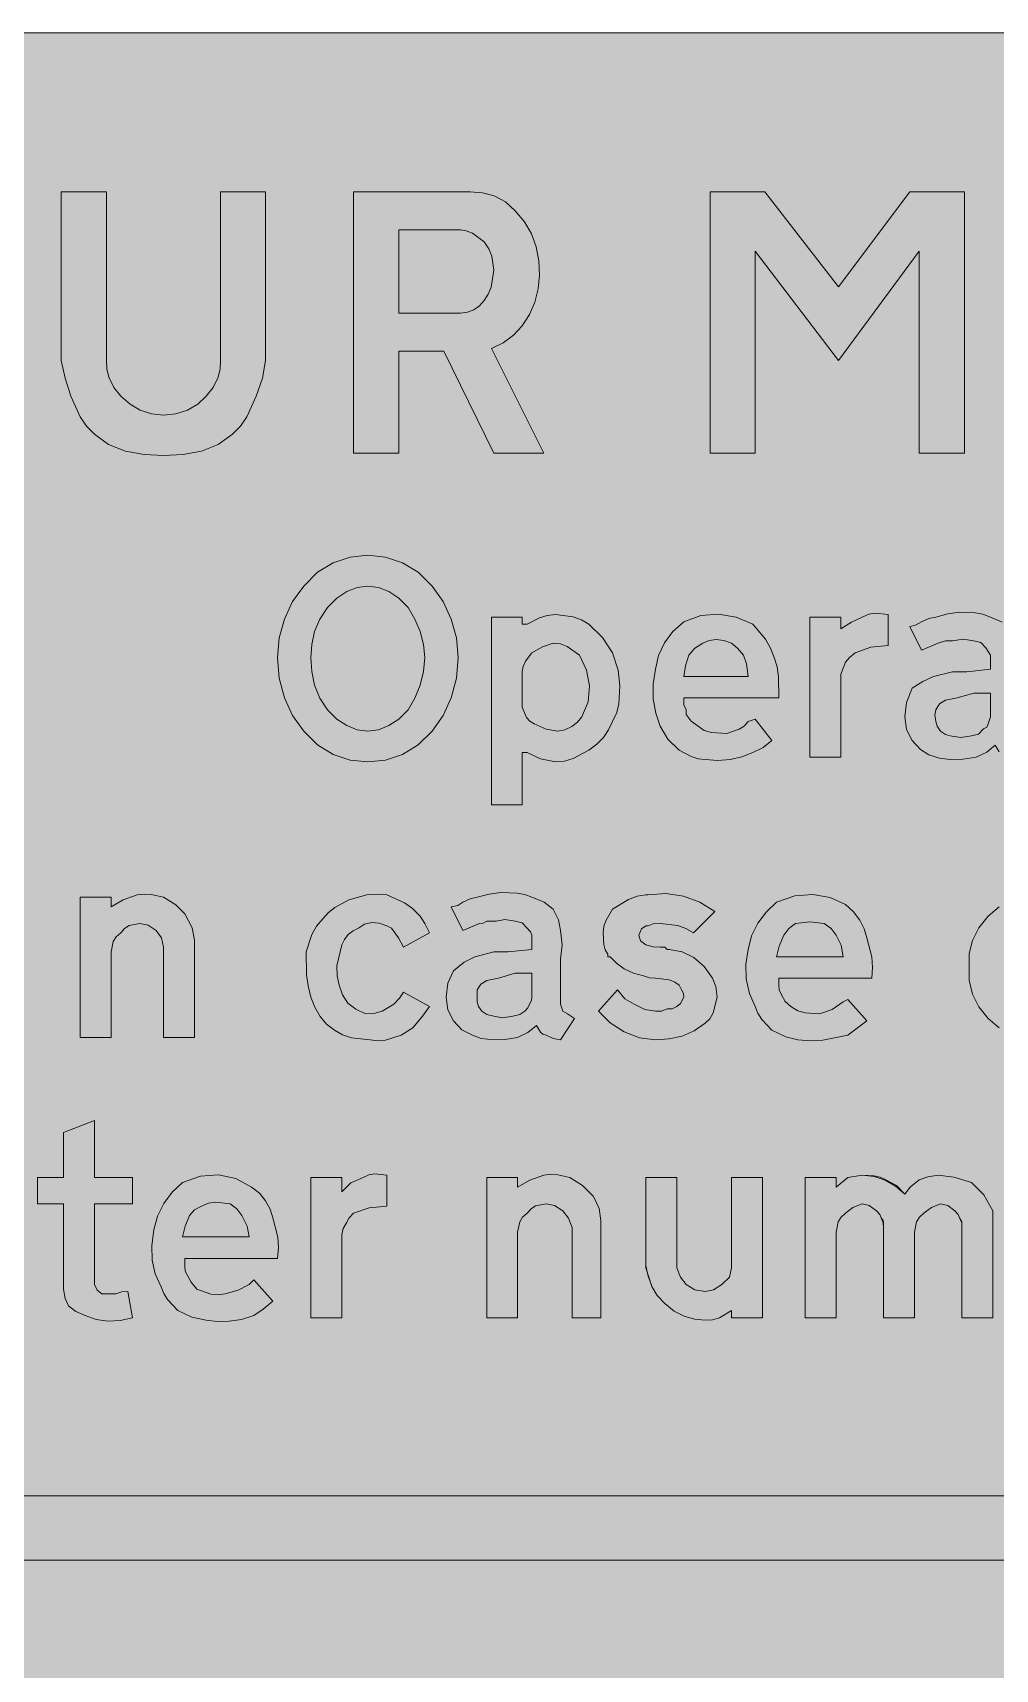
# Model space of a CAD drawing. Header units: metres. Extents: x 10 to 559, y 12 to 260.
# Drawn here: x 97 to 169.9, y 136.1 to 260.1 of the extents above; entities that cross this region are included whole.
import ezdxf

# ---------------------------------------------------------------- set-up
doc = ezdxf.new("R2010")
doc.units = ezdxf.units.M
for name, color, linetype, true_color in [('FILL_BLUE_0000FF', 7, 'Continuous', 0x0000ff), ('FILL_WHITE_FFFFFF', 7, 'Continuous', 0xffffff), ('STROKE_WHITE_FFFFFF', 7, 'Continuous', 0xffffff)]:
    doc.layers.add(name, color=color, linetype=linetype, true_color=true_color)

msp = doc.modelspace()

# ---------------------------------------------------------------- hatches: boundary and pattern name
at = {"layer": 'FILL_BLUE_0000FF', "true_color": 0x0000ff}
h = msp.add_hatch(color=7, dxfattribs=at)
h.dxf.hatch_style = 1
h.paths.add_polyline_path([(553.76, 259.97), (555.08, 259.58), (556.32, 258.96), (557.46, 258.12), (558.3, 256.98), (558.92, 255.74), (559.31, 254.42), (559.44, 253.08), (559.44, 19.26), (559.31, 17.91), (558.9, 16.56), (558.25, 15.32), (557.46, 14.22), (556.29, 13.28), (555.01, 12.6), (553.69, 12.2), (552.42, 12.06), (17.28, 12.06), (16.04, 12.2), (14.78, 12.6), (13.56, 13.28), (12.42, 14.22), (11.48, 15.36), (10.8, 16.61), (10.4, 17.92), (10.26, 19.26), (10.26, 253.08), (10.4, 254.41), (10.8, 255.6), (11.48, 256.93), (12.42, 258.12), (13.52, 259.07), (14.76, 259.74), (16.09, 259.99), (17.28, 260.1), (552.42, 260.1), (553.76, 259.97)])
at = {"layer": 'FILL_WHITE_FFFFFF', "true_color": 0xffffff}
h = msp.add_hatch(color=7, dxfattribs=at)
h.dxf.hatch_style = 1
h.paths.add_polyline_path([(102.6, 235.26), (102.62, 234.63), (102.78, 234), (103.16, 233.21), (103.68, 232.56), (104.39, 231.96), (105.16, 231.5), (106.01, 231.22), (106.92, 231.12), (107.86, 231.22), (108.74, 231.5), (109.53, 231.96), (110.16, 232.56), (110.68, 233.21), (111.06, 234), (111.22, 234.63), (111.24, 235.26), (111.24, 248.04), (114.66, 248.04), (114.66, 235.26), (114.43, 233.91), (113.94, 232.56), (113.24, 230.98), (112.75, 230.28), (112.14, 229.68), (111.07, 228.9), (109.8, 228.4), (108.39, 228.14), (106.92, 228.06), (105.45, 228.14), (104.04, 228.4), (102.77, 228.9), (101.7, 229.68), (101.09, 230.28), (100.6, 230.98), (99.9, 232.56), (99.47, 233.91), (99.18, 235.26), (99.18, 248.04), (102.6, 248.04), (102.6, 235.26)])
h = msp.add_hatch(color=7, dxfattribs=at)
h.dxf.hatch_style = 1
h.paths.add_polyline_path([(130.14, 248.04), (131.08, 247.97), (131.98, 247.73), (132.82, 247.28), (133.56, 246.6), (134.27, 245.76), (134.8, 244.85), (135.15, 243.87), (135.36, 242.82), (135.41, 241.74), (135.3, 240.69), (135.04, 239.68), (134.64, 238.75), (134.1, 237.9), (133.44, 237.18), (132.65, 236.59), (131.76, 236.16), (135.72, 228.24), (131.94, 228.24), (128.16, 235.98), (124.74, 235.98), (124.74, 228.24), (121.32, 228.24), (121.32, 248.04), (130.14, 248.04)])
h.paths.add_polyline_path([(129.94, 238.93), (130.42, 239.11), (130.85, 239.41), (131.22, 239.81), (131.52, 240.28), (131.75, 240.83), (131.94, 242.1), (131.78, 243.18), (131.56, 243.72), (131.22, 244.26), (130.32, 244.91), (129.85, 245.1), (129.42, 245.16), (124.74, 245.16), (124.74, 238.86), (129.42, 238.86), (129.94, 238.93)], flags=16)
h = msp.add_hatch(color=7, dxfattribs=at)
h.dxf.hatch_style = 1
h.paths.add_polyline_path([(148.32, 248.04), (152.46, 248.04), (158.04, 240.84), (163.44, 248.04), (167.58, 248.04), (167.58, 228.24), (164.16, 228.24), (164.16, 243.54), (158.04, 235.26), (151.74, 243.54), (151.74, 228.24), (148.32, 228.24), (148.32, 248.04)])
h = msp.add_hatch(color=7, dxfattribs=at)
h.dxf.hatch_style = 1
h.paths.add_polyline_path([(125.03, 219.94), (126.22, 219.21), (127.26, 218.16), (128.1, 216.99), (128.72, 215.66), (129.11, 214.24), (129.24, 212.76), (129.11, 211.18), (128.72, 209.7), (128.1, 208.36), (127.26, 207.18), (126.22, 206.13), (125.03, 205.4), (123.74, 204.98), (122.4, 204.84), (121.06, 204.98), (119.77, 205.4), (118.58, 206.13), (117.54, 207.18), (116.7, 208.36), (116.08, 209.7), (115.69, 211.18), (115.56, 212.76), (115.69, 214.24), (116.08, 215.66), (116.7, 216.99), (117.54, 218.16), (118.58, 219.21), (119.77, 219.94), (121.06, 220.36), (122.4, 220.5), (123.74, 220.36), (125.03, 219.94)])
h.paths.add_polyline_path([(120.8, 217.76), (120.05, 217.25), (119.34, 216.54), (118.76, 215.67), (118.37, 214.72), (118.15, 213.73), (118.08, 212.76), (118.15, 211.69), (118.37, 210.65), (118.76, 209.67), (119.34, 208.8), (120.05, 208.09), (120.8, 207.59), (121.59, 207.28), (122.4, 207.18), (123.21, 207.28), (124, 207.59), (124.75, 208.09), (125.46, 208.8), (125.96, 209.67), (126.36, 210.65), (126.62, 211.69), (126.72, 212.76), (126.62, 213.73), (126.36, 214.72), (125.96, 215.67), (125.46, 216.54), (124.75, 217.25), (124, 217.76), (123.21, 218.06), (122.4, 218.16), (121.59, 218.06), (120.8, 217.76)], flags=16)
h = msp.add_hatch(color=7, dxfattribs=at)
h.dxf.hatch_style = 1
h.paths.add_polyline_path([(135.98, 215.94), (136.62, 216), (137.95, 215.84), (138.57, 215.62), (139.14, 215.28), (140.18, 214.27), (140.94, 213.12), (141.35, 211.79), (141.48, 210.6), (141.41, 209.25), (141.25, 208.58), (140.94, 207.9), (140.63, 207.26), (140.24, 206.68), (139.75, 206.18), (139.14, 205.74), (137.95, 205.09), (137.29, 204.9), (136.62, 204.84), (135.47, 205.07), (134.46, 205.56), (134.1, 205.56), (134.1, 205.38), (134.1, 201.6), (131.76, 201.6), (131.76, 215.82), (134.1, 215.82), (134.1, 215.28), (134.46, 215.28), (135.41, 215.77), (135.98, 215.94)])
h.paths.add_polyline_path([(134.16, 212.08), (134.1, 211.68), (134.1, 208.98), (134.42, 208.21), (134.66, 207.92), (135, 207.72), (135.9, 207.32), (136.8, 207.18), (137.33, 207.27), (137.84, 207.52), (138.27, 207.86), (138.6, 208.26), (139.08, 209.4), (139.19, 210.6), (138.95, 211.8), (138.42, 212.94), (137.5, 213.59), (136.98, 213.78), (136.44, 213.84), (135.63, 213.55), (134.82, 213.12), (134.33, 212.47), (134.16, 212.08)], flags=16)
h = msp.add_hatch(color=7, dxfattribs=at)
h.dxf.hatch_style = 1
h.paths.add_polyline_path([(146.5, 208.8), (146.52, 208.44), (146.9, 207.92), (147.42, 207.54), (147.88, 207.23), (148.43, 207.07), (149.58, 207), (150.53, 207.32), (150.9, 207.56), (151.2, 207.9), (151.74, 208.08), (153, 206.46), (152.35, 205.94), (151.56, 205.56), (150.72, 205.22), (149.83, 205.02), (148.9, 204.95), (147.96, 205.02), (147.42, 205.08), (146.9, 205.25), (145.98, 205.74), (145.13, 206.57), (144.54, 207.54), (144.21, 208.54), (144.02, 209.63), (144.01, 210.75), (144.18, 211.86), (144.42, 212.9), (144.86, 213.86), (145.5, 214.72), (146.34, 215.46), (147.61, 215.94), (148.95, 216.05), (150.29, 215.81), (151.56, 215.28), (152.51, 214.15), (152.88, 213.51), (153.18, 212.76), (153.39, 212.05), (153.5, 211.3), (153.54, 209.7), (146.34, 209.7), (146.34, 209.63), (146.34, 209.52), (146.34, 209.16), (146.5, 208.8)])
h.paths.add_polyline_path([(151.09, 212.27), (150.84, 212.94), (150.39, 213.46), (149.94, 213.84), (149.37, 214.04), (148.79, 214.11), (148.24, 214.04), (147.78, 213.84), (147.17, 213.46), (146.7, 212.94), (146.45, 212.13), (146.34, 211.32), (151.2, 211.32), (151.09, 212.27)], flags=16)
h = msp.add_hatch(color=7, dxfattribs=at)
h.dxf.hatch_style = 1
h.paths.add_polyline_path([(159.03, 215.44), (159.84, 215.82), (160.35, 216.03), (160.83, 216.11), (161.82, 216), (161.82, 213.66), (160.49, 213.53), (159.3, 213.12), (158.87, 212.76), (158.58, 212.4), (158.22, 211.5), (158.22, 205.2), (155.88, 205.2), (155.88, 215.82), (158.22, 215.82), (158.22, 214.92), (159.03, 215.44)])
h = msp.add_hatch(color=7, dxfattribs=at)
h.dxf.hatch_style = 1
h.paths.add_polyline_path([(163.89, 215.21), (164.34, 215.46), (164.88, 215.71), (165.42, 215.82), (166.32, 216.07), (167.22, 216.18), (168.39, 216.13), (168.99, 216.03), (169.56, 215.82), (170.44, 215.44), (171.18, 214.92), (171.58, 214.11), (171.72, 213.3), (171.79, 212.22), (171.72, 211.14), (171.72, 207.72), (171.9, 207.18), (172.26, 207), (172.8, 206.64), (171.72, 205.02), (171.18, 205.13), (170.64, 205.38), (170.4, 205.44), (170.21, 205.6), (169.92, 206.1), (169.27, 205.58), (168.48, 205.2), (167.49, 205.04), (166.5, 205.02), (165.69, 205.13), (164.88, 205.38), (164.25, 205.78), (163.62, 206.46), (163.21, 207.29), (163.08, 208.26), (163.21, 209.34), (163.62, 210.42), (164.43, 210.94), (165.24, 211.32), (166.68, 211.68), (167.76, 211.68), (169.56, 211.86), (169.56, 212.4), (169.56, 212.94), (169.2, 213.48), (168.82, 213.88), (168.3, 214.02), (167.49, 214.15), (166.68, 214.02), (166.14, 214.02), (165.6, 213.84), (164.34, 213.3), (163.44, 215.1), (163.89, 215.21)])
h.paths.add_polyline_path([(168.12, 206.82), (168.64, 206.95), (169.02, 207.36), (169.27, 207.47), (169.38, 207.72), (169.56, 208.26), (169.56, 210.06), (168.3, 210.06), (167.04, 209.7), (166.14, 209.52), (165.71, 209.23), (165.42, 208.8), (165.35, 208.42), (165.42, 207.9), (165.53, 207.54), (165.78, 207.18), (166.14, 206.93), (166.5, 206.82), (167.31, 206.68), (168.12, 206.82)], flags=16)
h = msp.add_hatch(color=7, dxfattribs=at)
h.dxf.hatch_style = 1
h.paths.add_polyline_path([(104.33, 192.44), (103.98, 192.22), (103.68, 191.88), (103.34, 191.58), (103.12, 191.23), (102.96, 190.44), (102.96, 183.96), (100.62, 183.96), (100.62, 194.58), (102.96, 194.58), (102.96, 193.86), (103.88, 194.38), (104.94, 194.76), (105.48, 194.83), (106, 194.8), (106.92, 194.58), (107.86, 194.02), (108.54, 193.32), (109.1, 192.26), (109.26, 191.34), (109.26, 183.96), (106.92, 183.96), (106.92, 190.8), (106.78, 191.5), (106.38, 192.06), (105.75, 192.46), (105.12, 192.6), (104.33, 192.44)])
h = msp.add_hatch(color=7, dxfattribs=at)
h.dxf.hatch_style = 1
h.paths.add_polyline_path([(122.85, 185.78), (123.48, 185.94), (124.38, 186.48), (124.81, 186.93), (125.1, 187.38), (127.08, 186.3), (126.54, 185.58), (125.82, 184.68), (124.92, 184.14), (123.75, 183.76), (123.15, 183.71), (122.58, 183.78), (121.16, 183.94), (120.48, 184.16), (119.88, 184.5), (119.27, 184.97), (118.78, 185.56), (118.39, 186.25), (118.08, 187.02), (117.87, 187.86), (117.76, 188.73), (117.72, 190.44), (118.15, 191.77), (118.5, 192.39), (118.98, 192.96), (119.42, 193.44), (119.9, 193.82), (120.96, 194.4), (122.33, 194.78), (123.06, 194.83), (123.84, 194.76), (125.17, 194.15), (125.79, 193.72), (126.36, 193.14), (126.72, 192.6), (127.08, 191.88), (125.1, 190.8), (124.72, 191.52), (124.2, 192.24), (123.84, 192.42), (123.27, 192.62), (122.69, 192.67), (122.14, 192.55), (121.68, 192.24), (121.28, 192.04), (120.91, 191.75), (120.62, 191.38), (120.42, 190.98), (120.06, 189.38), (120.07, 188.63), (120.24, 187.92), (120.47, 187.18), (120.89, 186.57), (121.48, 186.1), (122.22, 185.76), (122.85, 185.78)])
h = msp.add_hatch(color=7, dxfattribs=at)
h.dxf.hatch_style = 1
h.paths.add_polyline_path([(129.22, 193.97), (129.6, 194.22), (130.14, 194.47), (130.68, 194.58), (131.58, 194.83), (132.48, 194.94), (133.72, 194.89), (134.28, 194.79), (134.82, 194.58), (135.76, 194.2), (136.44, 193.68), (136.84, 192.87), (136.98, 192.06), (137.11, 190.98), (136.98, 189.9), (136.98, 186.48), (137.16, 185.94), (137.52, 185.76), (138.06, 185.4), (136.98, 183.78), (136.44, 183.89), (135.9, 184.14), (135.66, 184.2), (135.47, 184.36), (135.18, 184.86), (134.53, 184.34), (133.74, 183.96), (132.77, 183.8), (131.94, 183.78), (130.99, 183.89), (130.32, 184.14), (129.53, 184.54), (128.88, 185.22), (128.47, 186.05), (128.34, 187.02), (128.47, 188.08), (128.88, 189), (129.69, 189.67), (130.5, 190.08), (131.94, 190.44), (133.02, 190.44), (134.82, 190.62), (134.82, 191.16), (134.82, 191.7), (134.71, 191.97), (134.46, 192.24), (134.08, 192.64), (133.56, 192.78), (132.77, 192.91), (132.12, 192.78), (131.4, 192.78), (131.13, 192.62), (130.86, 192.6), (129.6, 192.06), (128.7, 193.86), (129.22, 193.97)])
h.paths.add_polyline_path([(133.38, 185.58), (133.9, 185.69), (134.28, 185.94), (134.53, 186.21), (134.64, 186.48), (134.8, 186.75), (134.82, 187.02), (134.82, 188.82), (133.56, 188.82), (132.3, 188.46), (131.4, 188.28), (130.97, 187.99), (130.68, 187.56), (130.68, 186.66), (130.79, 186.3), (131.04, 185.94), (131.42, 185.69), (131.94, 185.58), (132.59, 185.44), (133.38, 185.58)], flags=16)
h = msp.add_hatch(color=7, dxfattribs=at)
h.dxf.hatch_style = 1
h.paths.add_polyline_path([(144, 190.82), (144.54, 190.8), (144.9, 190.8), (145.08, 190.62), (145.26, 190.62), (146.2, 190.46), (147.08, 190.01), (147.87, 189.33), (148.5, 188.46), (148.75, 187.81), (148.86, 187.02), (148.55, 185.83), (148.3, 185.37), (147.96, 185.04), (147.12, 184.46), (146.21, 184.07), (145.23, 183.85), (144.18, 183.78), (142.97, 183.94), (141.82, 184.39), (140.76, 185.07), (139.86, 185.94), (141.3, 187.56), (141.86, 186.89), (142.56, 186.48), (143.37, 186.08), (144.18, 185.94), (144.63, 185.96), (145.08, 186.12), (145.44, 186.14), (145.8, 186.3), (146.07, 186.53), (146.34, 187.02), (146.32, 187.29), (146.16, 187.56), (145.98, 187.92), (145.65, 188.16), (145.22, 188.33), (144.18, 188.46), (143.73, 188.48), (143.28, 188.64), (142.51, 188.84), (141.82, 189.16), (141.23, 189.58), (140.76, 190.08), (140.58, 190.08), (140.58, 190.26), (140.37, 190.59), (140.27, 191), (140.22, 191.88), (140.28, 192.39), (140.45, 192.85), (140.94, 193.68), (142.13, 194.42), (142.79, 194.67), (143.46, 194.76), (143.64, 194.76), (144.98, 194.87), (146.3, 194.67), (147.54, 194.2), (148.68, 193.5), (147.06, 191.88), (146.49, 192.22), (145.87, 192.44), (144.54, 192.6), (144.02, 192.58), (143.64, 192.42), (143.46, 192.42), (143.12, 192.2), (142.92, 191.7), (143.06, 191.27), (143.46, 190.98), (144, 190.82)])
h = msp.add_hatch(color=7, dxfattribs=at)
h.dxf.hatch_style = 1
h.paths.add_polyline_path([(153, 184.5), (152.23, 185.33), (151.94, 185.79), (151.74, 186.3), (151.3, 187.3), (151.06, 188.39), (151.03, 189.51), (151.2, 190.62), (151.46, 191.66), (151.94, 192.62), (152.59, 193.48), (153.36, 194.22), (154.73, 194.7), (156.1, 194.8), (157.41, 194.57), (158.58, 194.04), (159.19, 193.47), (159.66, 192.85), (160, 192.19), (160.2, 191.52), (160.58, 190.06), (160.63, 189.27), (160.56, 188.46), (153.54, 188.46), (153.54, 188.28), (153.54, 187.92), (153.56, 187.56), (153.72, 187.2), (154.01, 186.68), (154.44, 186.3), (154.98, 185.99), (155.52, 185.83), (156.6, 185.76), (157.57, 186.08), (158.4, 186.66), (158.76, 186.84), (160.2, 185.22), (158.76, 184.14), (156.87, 183.76), (155.92, 183.71), (154.98, 183.78), (154.06, 184.01), (153, 184.5)])
h.paths.add_polyline_path([(158.26, 190.96), (157.86, 191.7), (157.48, 192.22), (156.96, 192.6), (155.88, 192.73), (154.8, 192.6), (154.28, 192.22), (153.9, 191.7), (153.56, 190.89), (153.36, 190.08), (158.4, 190.08), (158.26, 190.96)], flags=16)
h = msp.add_hatch(color=7, dxfattribs=at)
h.dxf.hatch_style = 1
h.paths.add_polyline_path([(168.19, 191.32), (168.67, 192.27), (169.38, 193.14), (170.22, 193.85), (171.13, 194.36), (172.11, 194.66), (173.16, 194.76), (174.13, 194.66), (175.12, 194.36), (176.07, 193.85), (176.94, 193.14), (177.62, 192.27), (178.06, 191.32), (178.31, 190.33), (178.38, 189.36), (178.31, 188.29), (178.06, 187.25), (177.62, 186.27), (176.94, 185.4), (176.07, 184.69), (175.12, 184.19), (174.13, 183.88), (173.16, 183.78), (172.11, 183.88), (171.13, 184.19), (170.22, 184.69), (169.38, 185.4), (168.67, 186.27), (168.19, 187.25), (167.94, 188.29), (167.94, 189.36), (167.94, 190.33), (168.19, 191.32)])
h.paths.add_polyline_path([(172.1, 192.33), (171.62, 191.99), (171.18, 191.52), (170.74, 191.06), (170.46, 190.51), (170.28, 189.36), (170.32, 188.72), (170.46, 188.12), (170.74, 187.56), (171.18, 187.02), (171.62, 186.57), (172.1, 186.28), (173.16, 185.94), (174.15, 186.28), (174.68, 186.57), (175.14, 187.02), (175.48, 187.56), (175.7, 188.12), (175.86, 189.36), (175.7, 190.51), (175.48, 191.06), (175.14, 191.52), (174.68, 191.99), (174.15, 192.33), (173.62, 192.53), (173.16, 192.6), (172.62, 192.53), (172.1, 192.33)], flags=16)
h = msp.add_hatch(color=7, dxfattribs=at)
h.dxf.hatch_style = 1
h.paths.add_polyline_path([(101.9, 164.81), (102.24, 164.52), (103.32, 164.52), (103.77, 164.68), (104.22, 164.7), (104.58, 162.72), (103.64, 162.52), (102.71, 162.47), (101.82, 162.59), (100.98, 162.9), (100.28, 163.19), (99.72, 163.62), (99.47, 164.18), (99.36, 164.88), (99.36, 171.36), (97.38, 171.36), (97.38, 173.34), (99.36, 173.34), (99.36, 176.76), (101.7, 177.66), (101.7, 173.34), (104.58, 173.34), (104.58, 171.36), (101.7, 171.36), (101.7, 165.24), (101.9, 164.81)])
h = msp.add_hatch(color=7, dxfattribs=at)
h.dxf.hatch_style = 1
h.paths.add_polyline_path([(121.1, 172.94), (122.04, 173.34), (122.47, 173.55), (122.94, 173.63), (123.84, 173.52), (123.84, 171.18), (122.51, 171.05), (121.32, 170.64), (120.98, 170.28), (120.78, 169.92), (120.53, 169.47), (120.42, 169.02), (120.42, 162.72), (118.08, 162.72), (118.08, 173.34), (120.42, 173.34), (120.42, 172.26), (121.1, 172.94)])
h = msp.add_hatch(color=7, dxfattribs=at)
h.dxf.hatch_style = 1
h.paths.add_polyline_path([(108, 163.26), (107.23, 164.09), (106.94, 164.55), (106.74, 165.06), (106.3, 166.04), (106.06, 167.08), (106.03, 168.2), (106.2, 169.38), (106.46, 170.42), (106.94, 171.38), (107.59, 172.24), (108.36, 172.98), (109.73, 173.46), (111.1, 173.54), (112.41, 173.26), (113.58, 172.62), (114.19, 172.15), (114.66, 171.58), (115, 170.95), (115.2, 170.28), (115.58, 168.82), (115.63, 168.03), (115.56, 167.22), (108.54, 167.22), (108.54, 167.04), (108.54, 166.86), (108.54, 166.68), (108.56, 166.25), (108.72, 165.96), (109.01, 165.42), (109.44, 164.88), (110.52, 164.5), (111.06, 164.45), (111.6, 164.52), (112.57, 164.81), (113.4, 165.24), (113.76, 165.6), (115.2, 163.98), (114.48, 163.37), (113.76, 162.9), (112.82, 162.59), (111.89, 162.45), (111, 162.44), (110.16, 162.54), (109.08, 162.76), (108, 163.26)])
h.paths.add_polyline_path([(113.26, 169.65), (112.86, 170.46), (112.48, 170.98), (111.96, 171.36), (110.88, 171.47), (110.34, 171.39), (109.8, 171.18), (109.28, 170.89), (108.9, 170.46), (108.56, 169.65), (108.36, 168.84), (113.4, 168.84), (113.26, 169.65)], flags=16)
h = msp.add_hatch(color=7, dxfattribs=at)
h.dxf.hatch_style = 1
h.paths.add_polyline_path([(135.11, 171.2), (134.76, 170.98), (134.46, 170.64), (134.12, 170.34), (133.9, 169.99), (133.74, 169.2), (133.74, 162.72), (131.4, 162.72), (131.4, 173.34), (133.74, 173.34), (133.74, 172.62), (134.66, 173.14), (135.72, 173.52), (136.26, 173.59), (136.78, 173.56), (137.7, 173.34), (138.67, 172.75), (139.5, 171.9), (139.91, 171), (140.04, 170.1), (140.04, 162.72), (137.88, 162.72), (137.88, 169.56), (137.59, 170.26), (137.16, 170.82), (136.53, 171.22), (135.9, 171.36), (135.11, 171.2)])
h = msp.add_hatch(color=7, dxfattribs=at)
h.dxf.hatch_style = 1
h.paths.add_polyline_path([(147.15, 162.61), (146.36, 162.83), (145.61, 163.22), (144.9, 163.8), (144.32, 164.4), (143.91, 165.08), (143.46, 166.5), (143.46, 173.34), (145.8, 173.34), (145.8, 166.5), (146.09, 165.8), (146.52, 165.24), (147.17, 164.83), (147.96, 164.7), (148.59, 164.83), (149.22, 165.24), (149.78, 165.8), (149.94, 166.5), (149.94, 173.34), (152.28, 173.34), (152.28, 162.72), (149.94, 162.72), (149.94, 163.26), (149.04, 162.72), (148.5, 162.56), (147.96, 162.54), (147.15, 162.61)])
h = msp.add_hatch(color=7, dxfattribs=at)
h.dxf.hatch_style = 1
h.paths.add_polyline_path([(147.15, 162.61), (146.36, 162.83), (145.61, 163.22), (144.9, 163.8), (144.32, 164.4), (143.91, 165.1), (143.63, 165.88), (143.46, 166.68), (143.46, 173.34), (145.8, 173.34), (145.8, 166.5), (146.09, 165.8), (146.52, 165.24), (147.17, 164.83), (147.96, 164.7), (148.59, 164.83), (149.22, 165.24), (149.78, 165.8), (149.94, 166.5), (149.94, 173.34), (152.28, 173.34), (152.28, 162.72), (149.94, 162.72), (149.94, 163.26), (149.04, 162.72), (148.5, 162.56), (147.96, 162.54), (147.15, 162.61)])
h = msp.add_hatch(color=7, dxfattribs=at)
h.dxf.hatch_style = 1
h.paths.add_polyline_path([(157.86, 172.62), (158.76, 173.34), (159.84, 173.52), (160.75, 173.42), (161.59, 173.14), (162.37, 172.68), (163.08, 172.08), (163.48, 172.62), (164.16, 173.16), (164.81, 173.41), (165.6, 173.52), (166.79, 173.38), (168.12, 172.98), (169.06, 172.03), (169.74, 170.82), (169.74, 170.64), (169.74, 170.28), (169.74, 162.72), (167.4, 162.72), (167.4, 169.56), (167.38, 169.92), (167.22, 170.28), (167.11, 170.55), (166.86, 170.82), (166.32, 171.22), (165.78, 171.36), (165.08, 171.07), (164.52, 170.64), (164.18, 170.34), (163.96, 169.99), (163.8, 169.2), (163.8, 162.72), (161.46, 162.72), (161.46, 169.56), (161.44, 169.92), (161.28, 170.28), (161.17, 170.55), (160.92, 170.82), (160.38, 171.22), (159.84, 171.36), (159.14, 171.07), (158.58, 170.64), (158.24, 170.34), (158.02, 169.99), (157.86, 169.2), (157.86, 162.72), (155.52, 162.72), (155.52, 173.34), (157.86, 173.34), (157.86, 172.62)])
h = msp.add_hatch(color=7, dxfattribs=at)
h.dxf.hatch_style = 1
h.paths.add_polyline_path([(161.44, 170.1), (161.28, 170.28), (161.17, 170.55), (160.92, 170.82), (160.38, 171.22), (159.84, 171.36), (159.14, 171.07), (158.58, 170.64), (158.24, 170.34), (158.02, 169.99), (157.86, 169.2), (157.86, 162.72), (155.52, 162.72), (155.52, 173.34), (157.86, 173.34), (157.86, 172.62), (158.76, 173.34), (159.84, 173.52), (160.74, 173.47), (161.21, 173.37), (161.64, 173.16), (162.43, 172.75), (163.08, 172.08), (163.48, 172.62), (164.16, 173.16), (164.81, 173.41), (165.6, 173.52), (166.79, 173.38), (168.12, 172.98), (169.06, 172.03), (169.74, 170.82), (169.74, 170.64), (169.74, 170.28), (169.74, 162.72), (167.4, 162.72), (167.4, 169.56), (167.38, 169.99), (167.22, 170.28), (167.11, 170.55), (166.86, 170.82), (166.32, 171.22), (165.78, 171.36), (165.08, 171.07), (164.52, 170.64), (164.18, 170.34), (163.96, 169.99), (163.8, 169.2), (163.8, 162.72), (161.46, 162.72), (161.46, 169.74), (161.46, 169.92), (161.44, 170.1)])
h = msp.add_hatch(color=7, dxfattribs=at)
h.dxf.hatch_style = 1
h.paths.add_polyline_path([(77.58, 139.68), (70.56, 139.68), (63.36, 146.7), (70.56, 153.9), (77.58, 153.9), (72.9, 149.22), (506.34, 149.22), (506.34, 144.36), (72.9, 144.36), (77.58, 139.68)])

# ---------------------------------------------------------------- linework, layer by layer
at = {"layer": 'FILL_BLUE_0000FF', "lineweight": 0, "true_color": 0x0000ff}
msp.add_lwpolyline([(552.42, 12.06), (17.28, 12.06), (16.04, 12.2), (14.78, 12.6), (13.56, 13.28), (12.42, 14.22), (11.48, 15.36), (10.8, 16.61), (10.4, 17.92), (10.26, 19.26), (10.26, 253.08), (10.4, 254.41), (10.8, 255.6), (11.48, 256.93), (12.42, 258.12), (13.52, 259.07), (14.76, 259.74), (16.09, 259.99), (17.28, 260.1), (552.42, 260.1)], dxfattribs=at)
at = {"layer": 'FILL_WHITE_FFFFFF', "lineweight": 0, "true_color": 0xffffff}
for points in [[(102.6, 235.26), (102.62, 234.63), (102.78, 234), (103.16, 233.21), (103.68, 232.56), (104.39, 231.96), (105.16, 231.5), (106.01, 231.22), (106.92, 231.12), (107.86, 231.22), (108.74, 231.5), (109.53, 231.96), (110.16, 232.56), (110.68, 233.21), (111.06, 234), (111.22, 234.63), (111.24, 235.26), (111.24, 248.04), (114.66, 248.04), (114.66, 235.26), (114.43, 233.91), (113.94, 232.56), (113.24, 230.98), (112.75, 230.28), (112.14, 229.68), (111.07, 228.9), (109.8, 228.4), (108.39, 228.14), (106.92, 228.06), (105.45, 228.14), (104.04, 228.4), (102.77, 228.9), (101.7, 229.68), (101.09, 230.28), (100.6, 230.98), (99.9, 232.56), (99.47, 233.91), (99.18, 235.26), (99.18, 248.04), (102.6, 248.04)], [(130.14, 248.04), (131.08, 247.97), (131.98, 247.73), (132.82, 247.28), (133.56, 246.6), (134.27, 245.76), (134.8, 244.85), (135.15, 243.87), (135.36, 242.82), (135.41, 241.74), (135.3, 240.69), (135.04, 239.68), (134.64, 238.75), (134.1, 237.9), (133.44, 237.18), (132.65, 236.59), (131.76, 236.16), (135.72, 228.24), (131.94, 228.24), (128.16, 235.98), (124.74, 235.98), (124.74, 228.24), (121.32, 228.24), (121.32, 248.04)], [(148.32, 248.04), (152.46, 248.04), (158.04, 240.84), (163.44, 248.04), (167.58, 248.04), (167.58, 228.24), (164.16, 228.24), (164.16, 243.54), (158.04, 235.26), (151.74, 243.54), (151.74, 228.24), (148.32, 228.24)], [(129.94, 238.93), (130.42, 239.11), (130.85, 239.41), (131.22, 239.81), (131.52, 240.28), (131.75, 240.83), (131.94, 242.1), (131.78, 243.18), (131.56, 243.72), (131.22, 244.26), (130.32, 244.91), (129.85, 245.1), (129.42, 245.16), (124.74, 245.16), (124.74, 238.86), (129.42, 238.86)], [(125.03, 219.94), (126.22, 219.21), (127.26, 218.16), (128.1, 216.99), (128.72, 215.66), (129.11, 214.24), (129.24, 212.76), (129.11, 211.18), (128.72, 209.7), (128.1, 208.36), (127.26, 207.18), (126.22, 206.13), (125.03, 205.4), (123.74, 204.98), (122.4, 204.84), (121.06, 204.98), (119.77, 205.4), (118.58, 206.13), (117.54, 207.18), (116.7, 208.36), (116.08, 209.7), (115.69, 211.18), (115.56, 212.76), (115.69, 214.24), (116.08, 215.66), (116.7, 216.99), (117.54, 218.16), (118.58, 219.21), (119.77, 219.94), (121.06, 220.36), (122.4, 220.5), (123.74, 220.36)], [(120.8, 217.76), (120.05, 217.25), (119.34, 216.54), (118.76, 215.67), (118.37, 214.72), (118.15, 213.73), (118.08, 212.76), (118.15, 211.69), (118.37, 210.65), (118.76, 209.67), (119.34, 208.8), (120.05, 208.09), (120.8, 207.59), (121.59, 207.28), (122.4, 207.18), (123.21, 207.28), (124, 207.59), (124.75, 208.09), (125.46, 208.8), (125.96, 209.67), (126.36, 210.65), (126.62, 211.69), (126.72, 212.76), (126.62, 213.73), (126.36, 214.72), (125.96, 215.67), (125.46, 216.54), (124.75, 217.25), (124, 217.76), (123.21, 218.06), (122.4, 218.16), (121.59, 218.06)], [(135.98, 215.94), (136.62, 216), (137.95, 215.84), (138.57, 215.62), (139.14, 215.28), (140.18, 214.27), (140.94, 213.12), (141.35, 211.79), (141.48, 210.6), (141.41, 209.25), (141.25, 208.58), (140.94, 207.9), (140.63, 207.26), (140.24, 206.68), (139.75, 206.18), (139.14, 205.74), (137.95, 205.09), (137.29, 204.9), (136.62, 204.84), (135.47, 205.07), (134.46, 205.56), (134.1, 205.56), (134.1, 205.38), (134.1, 201.6), (131.76, 201.6), (131.76, 215.82), (134.1, 215.82), (134.1, 215.28), (134.46, 215.28), (135.41, 215.77)], [(146.5, 208.8), (146.52, 208.44), (146.9, 207.92), (147.42, 207.54), (147.88, 207.23), (148.43, 207.07), (149.58, 207), (150.53, 207.32), (150.9, 207.56), (151.2, 207.9), (151.74, 208.08), (153, 206.46), (152.35, 205.94), (151.56, 205.56), (150.72, 205.22), (149.83, 205.02), (148.9, 204.95), (147.96, 205.02), (147.42, 205.08), (146.9, 205.25), (145.98, 205.74), (145.13, 206.57), (144.54, 207.54), (144.21, 208.54), (144.02, 209.63), (144.01, 210.75), (144.18, 211.86), (144.42, 212.9), (144.86, 213.86), (145.5, 214.72), (146.34, 215.46), (147.61, 215.94), (148.95, 216.05), (150.29, 215.81), (151.56, 215.28), (152.51, 214.15), (152.88, 213.51), (153.18, 212.76), (153.39, 212.05), (153.5, 211.3), (153.54, 209.7), (146.34, 209.7), (146.34, 209.63), (146.34, 209.52), (146.34, 209.16)], [(159.03, 215.44), (159.84, 215.82), (160.35, 216.03), (160.83, 216.11), (161.82, 216), (161.82, 213.66), (160.49, 213.53), (159.3, 213.12), (158.87, 212.76), (158.58, 212.4), (158.22, 211.5), (158.22, 205.2), (155.88, 205.2), (155.88, 215.82), (158.22, 215.82), (158.22, 214.92)], [(134.16, 212.08), (134.1, 211.68), (134.1, 208.98), (134.42, 208.21), (134.66, 207.92), (135, 207.72), (135.9, 207.32), (136.8, 207.18), (137.33, 207.27), (137.84, 207.52), (138.27, 207.86), (138.6, 208.26), (139.08, 209.4), (139.19, 210.6), (138.95, 211.8), (138.42, 212.94), (137.5, 213.59), (136.98, 213.78), (136.44, 213.84), (135.63, 213.55), (134.82, 213.12), (134.33, 212.47)], [(151.09, 212.27), (150.84, 212.94), (150.39, 213.46), (149.94, 213.84), (149.37, 214.04), (148.79, 214.11), (148.24, 214.04), (147.78, 213.84), (147.17, 213.46), (146.7, 212.94), (146.45, 212.13), (146.34, 211.32), (151.2, 211.32)], [(168.12, 206.82), (168.64, 206.95), (169.02, 207.36), (169.27, 207.47), (169.38, 207.72), (169.56, 208.26), (169.56, 210.06), (168.3, 210.06), (167.04, 209.7), (166.14, 209.52), (165.71, 209.23), (165.42, 208.8), (165.35, 208.42), (165.42, 207.9), (165.53, 207.54), (165.78, 207.18), (166.14, 206.93), (166.5, 206.82), (167.31, 206.68)], [(104.33, 192.44), (103.98, 192.22), (103.68, 191.88), (103.34, 191.58), (103.12, 191.23), (102.96, 190.44), (102.96, 183.96), (100.62, 183.96), (100.62, 194.58), (102.96, 194.58), (102.96, 193.86), (103.88, 194.38), (104.94, 194.76), (105.48, 194.83), (106, 194.8), (106.92, 194.58), (107.86, 194.02), (108.54, 193.32), (109.1, 192.26), (109.26, 191.34), (109.26, 183.96), (106.92, 183.96), (106.92, 190.8), (106.78, 191.5), (106.38, 192.06), (105.75, 192.46), (105.12, 192.6)], [(122.85, 185.78), (123.48, 185.94), (124.38, 186.48), (124.81, 186.93), (125.1, 187.38), (127.08, 186.3), (126.54, 185.58), (125.82, 184.68), (124.92, 184.14), (123.75, 183.76), (123.15, 183.71), (122.58, 183.78), (121.16, 183.94), (120.48, 184.16), (119.88, 184.5), (119.27, 184.97), (118.78, 185.56), (118.39, 186.25), (118.08, 187.02), (117.87, 187.86), (117.76, 188.73), (117.72, 190.44), (118.15, 191.77), (118.5, 192.39), (118.98, 192.96), (119.42, 193.44), (119.9, 193.82), (120.96, 194.4), (122.33, 194.78), (123.06, 194.83), (123.84, 194.76), (125.17, 194.15), (125.79, 193.72), (126.36, 193.14), (126.72, 192.6), (127.08, 191.88), (125.1, 190.8), (124.72, 191.52), (124.2, 192.24), (123.84, 192.42), (123.27, 192.62), (122.69, 192.67), (122.14, 192.55), (121.68, 192.24), (121.28, 192.04), (120.91, 191.75), (120.62, 191.38), (120.42, 190.98), (120.06, 189.38), (120.07, 188.63), (120.24, 187.92), (120.47, 187.18), (120.89, 186.57), (121.48, 186.1), (122.22, 185.76)], [(129.22, 193.97), (129.6, 194.22), (130.14, 194.47), (130.68, 194.58), (131.58, 194.83), (132.48, 194.94), (133.72, 194.89), (134.28, 194.79), (134.82, 194.58), (135.76, 194.2), (136.44, 193.68), (136.84, 192.87), (136.98, 192.06), (137.11, 190.98), (136.98, 189.9), (136.98, 186.48), (137.16, 185.94), (137.52, 185.76), (138.06, 185.4), (136.98, 183.78), (136.44, 183.89), (135.9, 184.14), (135.66, 184.2), (135.47, 184.36), (135.18, 184.86), (134.53, 184.34), (133.74, 183.96), (132.77, 183.8), (131.94, 183.78), (130.99, 183.89), (130.32, 184.14), (129.53, 184.54), (128.88, 185.22), (128.47, 186.05), (128.34, 187.02), (128.47, 188.08), (128.88, 189), (129.69, 189.67), (130.5, 190.08), (131.94, 190.44), (133.02, 190.44), (134.82, 190.62), (134.82, 191.16), (134.82, 191.7), (134.71, 191.97), (134.46, 192.24), (134.08, 192.64), (133.56, 192.78), (132.77, 192.91), (132.12, 192.78), (131.4, 192.78), (131.13, 192.62), (130.86, 192.6), (129.6, 192.06), (128.7, 193.86)], [(144, 190.82), (144.54, 190.8), (144.9, 190.8), (145.08, 190.62), (145.26, 190.62), (146.2, 190.46), (147.08, 190.01), (147.87, 189.33), (148.5, 188.46), (148.75, 187.81), (148.86, 187.02), (148.55, 185.83), (148.3, 185.37), (147.96, 185.04), (147.12, 184.46), (146.21, 184.07), (145.23, 183.85), (144.18, 183.78), (142.97, 183.94), (141.82, 184.39), (140.76, 185.07), (139.86, 185.94), (141.3, 187.56), (141.86, 186.89), (142.56, 186.48), (143.37, 186.08), (144.18, 185.94), (144.63, 185.96), (145.08, 186.12), (145.44, 186.14), (145.8, 186.3), (146.07, 186.53), (146.34, 187.02), (146.32, 187.29), (146.16, 187.56), (145.98, 187.92), (145.65, 188.16), (145.22, 188.33), (144.18, 188.46), (143.73, 188.48), (143.28, 188.64), (142.51, 188.84), (141.82, 189.16), (141.23, 189.58), (140.76, 190.08), (140.58, 190.08), (140.58, 190.26), (140.37, 190.59), (140.27, 191), (140.22, 191.88), (140.28, 192.39), (140.45, 192.85), (140.94, 193.68), (142.13, 194.42), (142.79, 194.67), (143.46, 194.76), (143.64, 194.76), (144.98, 194.87), (146.3, 194.67), (147.54, 194.2), (148.68, 193.5), (147.06, 191.88), (146.49, 192.22), (145.87, 192.44), (144.54, 192.6), (144.02, 192.58), (143.64, 192.42), (143.46, 192.42), (143.12, 192.2), (142.92, 191.7), (143.06, 191.27), (143.46, 190.98)], [(153, 184.5), (152.23, 185.33), (151.94, 185.79), (151.74, 186.3), (151.3, 187.3), (151.06, 188.39), (151.03, 189.51), (151.2, 190.62), (151.46, 191.66), (151.94, 192.62), (152.59, 193.48), (153.36, 194.22), (154.73, 194.7), (156.1, 194.8), (157.41, 194.57), (158.58, 194.04), (159.19, 193.47), (159.66, 192.85), (160, 192.19), (160.2, 191.52), (160.58, 190.06), (160.63, 189.27), (160.56, 188.46), (153.54, 188.46), (153.54, 188.28), (153.54, 187.92), (153.56, 187.56), (153.72, 187.2), (154.01, 186.68), (154.44, 186.3), (154.98, 185.99), (155.52, 185.83), (156.6, 185.76), (157.57, 186.08), (158.4, 186.66), (158.76, 186.84), (160.2, 185.22), (158.76, 184.14), (156.87, 183.76), (155.92, 183.71), (154.98, 183.78), (154.06, 184.01)], [(158.26, 190.96), (157.86, 191.7), (157.48, 192.22), (156.96, 192.6), (155.88, 192.73), (154.8, 192.6), (154.28, 192.22), (153.9, 191.7), (153.56, 190.89), (153.36, 190.08), (158.4, 190.08)], [(133.38, 185.58), (133.9, 185.69), (134.28, 185.94), (134.53, 186.21), (134.64, 186.48), (134.8, 186.75), (134.82, 187.02), (134.82, 188.82), (133.56, 188.82), (132.3, 188.46), (131.4, 188.28), (130.97, 187.99), (130.68, 187.56), (130.68, 186.66), (130.79, 186.3), (131.04, 185.94), (131.42, 185.69), (131.94, 185.58), (132.59, 185.44)], [(101.9, 164.81), (102.24, 164.52), (103.32, 164.52), (103.77, 164.68), (104.22, 164.7), (104.58, 162.72), (103.64, 162.52), (102.71, 162.47), (101.82, 162.59), (100.98, 162.9), (100.28, 163.19), (99.72, 163.62), (99.47, 164.18), (99.36, 164.88), (99.36, 171.36), (97.38, 171.36), (97.38, 173.34), (99.36, 173.34), (99.36, 176.76), (101.7, 177.66), (101.7, 173.34), (104.58, 173.34), (104.58, 171.36), (101.7, 171.36), (101.7, 165.24)], [(121.1, 172.94), (122.04, 173.34), (122.47, 173.55), (122.94, 173.63), (123.84, 173.52), (123.84, 171.18), (122.51, 171.05), (121.32, 170.64), (120.98, 170.28), (120.78, 169.92), (120.53, 169.47), (120.42, 169.02), (120.42, 162.72), (118.08, 162.72), (118.08, 173.34), (120.42, 173.34), (120.42, 172.26)], [(108, 163.26), (107.23, 164.09), (106.94, 164.55), (106.74, 165.06), (106.3, 166.04), (106.06, 167.08), (106.03, 168.2), (106.2, 169.38), (106.46, 170.42), (106.94, 171.38), (107.59, 172.24), (108.36, 172.98), (109.73, 173.46), (111.1, 173.54), (112.41, 173.26), (113.58, 172.62), (114.19, 172.15), (114.66, 171.58), (115, 170.95), (115.2, 170.28), (115.58, 168.82), (115.63, 168.03), (115.56, 167.22), (108.54, 167.22), (108.54, 167.04), (108.54, 166.86), (108.54, 166.68), (108.56, 166.25), (108.72, 165.96), (109.01, 165.42), (109.44, 164.88), (110.52, 164.5), (111.06, 164.45), (111.6, 164.52), (112.57, 164.81), (113.4, 165.24), (113.76, 165.6), (115.2, 163.98), (114.48, 163.37), (113.76, 162.9), (112.82, 162.59), (111.89, 162.45), (111, 162.44), (110.16, 162.54), (109.08, 162.76)], [(135.11, 171.2), (134.76, 170.98), (134.46, 170.64), (134.12, 170.34), (133.9, 169.99), (133.74, 169.2), (133.74, 162.72), (131.4, 162.72), (131.4, 173.34), (133.74, 173.34), (133.74, 172.62), (134.66, 173.14), (135.72, 173.52), (136.26, 173.59), (136.78, 173.56), (137.7, 173.34), (138.67, 172.75), (139.5, 171.9), (139.91, 171), (140.04, 170.1), (140.04, 162.72), (137.88, 162.72), (137.88, 169.56), (137.59, 170.26), (137.16, 170.82), (136.53, 171.22), (135.9, 171.36)], [(147.15, 162.61), (146.36, 162.83), (145.61, 163.22), (144.9, 163.8), (144.32, 164.4), (143.91, 165.08), (143.46, 166.5), (143.46, 173.34), (145.8, 173.34), (145.8, 166.5), (146.09, 165.8), (146.52, 165.24), (147.17, 164.83), (147.96, 164.7), (148.59, 164.83), (149.22, 165.24), (149.78, 165.8), (149.94, 166.5), (149.94, 173.34), (152.28, 173.34), (152.28, 162.72), (149.94, 162.72), (149.94, 163.26), (149.04, 162.72), (148.5, 162.56), (147.96, 162.54)], [(147.15, 162.61), (146.36, 162.83), (145.61, 163.22), (144.9, 163.8), (144.32, 164.4), (143.91, 165.1), (143.63, 165.88), (143.46, 166.68), (143.46, 173.34), (145.8, 173.34), (145.8, 166.5), (146.09, 165.8), (146.52, 165.24), (147.17, 164.83), (147.96, 164.7), (148.59, 164.83), (149.22, 165.24), (149.78, 165.8), (149.94, 166.5), (149.94, 173.34), (152.28, 173.34), (152.28, 162.72), (149.94, 162.72), (149.94, 163.26), (149.04, 162.72), (148.5, 162.56), (147.96, 162.54)], [(157.86, 172.62), (158.76, 173.34), (159.84, 173.52), (160.75, 173.42), (161.59, 173.14), (162.37, 172.68), (163.08, 172.08), (163.48, 172.62), (164.16, 173.16), (164.81, 173.41), (165.6, 173.52), (166.79, 173.38), (168.12, 172.98), (169.06, 172.03), (169.74, 170.82), (169.74, 170.64), (169.74, 170.28), (169.74, 162.72), (167.4, 162.72), (167.4, 169.56), (167.38, 169.92), (167.22, 170.28), (167.11, 170.55), (166.86, 170.82), (166.32, 171.22), (165.78, 171.36), (165.08, 171.07), (164.52, 170.64), (164.18, 170.34), (163.96, 169.99), (163.8, 169.2), (163.8, 162.72), (161.46, 162.72), (161.46, 169.56), (161.44, 169.92), (161.28, 170.28), (161.17, 170.55), (160.92, 170.82), (160.38, 171.22), (159.84, 171.36), (159.14, 171.07), (158.58, 170.64), (158.24, 170.34), (158.02, 169.99), (157.86, 169.2), (157.86, 162.72), (155.52, 162.72), (155.52, 173.34), (157.86, 173.34)], [(161.44, 170.1), (161.28, 170.28), (161.17, 170.55), (160.92, 170.82), (160.38, 171.22), (159.84, 171.36), (159.14, 171.07), (158.58, 170.64), (158.24, 170.34), (158.02, 169.99), (157.86, 169.2), (157.86, 162.72), (155.52, 162.72), (155.52, 173.34), (157.86, 173.34), (157.86, 172.62), (158.76, 173.34), (159.84, 173.52), (160.74, 173.47), (161.21, 173.37), (161.64, 173.16), (162.43, 172.75), (163.08, 172.08), (163.48, 172.62), (164.16, 173.16), (164.81, 173.41), (165.6, 173.52), (166.79, 173.38), (168.12, 172.98), (169.06, 172.03), (169.74, 170.82), (169.74, 170.64), (169.74, 170.28), (169.74, 162.72), (167.4, 162.72), (167.4, 169.56), (167.38, 169.99), (167.22, 170.28), (167.11, 170.55), (166.86, 170.82), (166.32, 171.22), (165.78, 171.36), (165.08, 171.07), (164.52, 170.64), (164.18, 170.34), (163.96, 169.99), (163.8, 169.2), (163.8, 162.72), (161.46, 162.72), (161.46, 169.74), (161.46, 169.92)], [(113.26, 169.65), (112.86, 170.46), (112.48, 170.98), (111.96, 171.36), (110.88, 171.47), (110.34, 171.39), (109.8, 171.18), (109.28, 170.89), (108.9, 170.46), (108.56, 169.65), (108.36, 168.84), (113.4, 168.84)], [(77.58, 139.68), (70.56, 139.68), (63.36, 146.7), (70.56, 153.9), (77.58, 153.9), (72.9, 149.22), (506.34, 149.22), (506.34, 144.36), (72.9, 144.36)]]:
    msp.add_lwpolyline(points, close=True, dxfattribs=at)
for points in [[(170.21, 205.6), (169.92, 206.1), (169.27, 205.58), (168.48, 205.2), (167.49, 205.04), (166.5, 205.02), (165.69, 205.13), (164.88, 205.38), (164.25, 205.78), (163.62, 206.46), (163.21, 207.29), (163.08, 208.26), (163.21, 209.34), (163.62, 210.42), (164.43, 210.94), (165.24, 211.32), (166.68, 211.68), (167.76, 211.68), (169.56, 211.86), (169.56, 212.4), (169.56, 212.94), (169.2, 213.48), (168.82, 213.88), (168.3, 214.02), (167.49, 214.15), (166.68, 214.02), (166.14, 214.02), (165.6, 213.84), (164.34, 213.3), (163.44, 215.1), (163.89, 215.21), (164.34, 215.46), (164.88, 215.71), (165.42, 215.82), (166.32, 216.07), (167.22, 216.18), (168.39, 216.13), (168.99, 216.03), (169.56, 215.82), (170.44, 215.44)], [(170.22, 184.69), (169.38, 185.4), (168.67, 186.27), (168.19, 187.25), (167.94, 188.29), (167.94, 189.36), (167.94, 190.33), (168.19, 191.32), (168.67, 192.27), (169.38, 193.14), (170.22, 193.85)]]:
    msp.add_lwpolyline(points, dxfattribs=at)
at = {"layer": 'STROKE_WHITE_FFFFFF', "lineweight": 0, "true_color": 0xffffff}
for points in [[(121.32, 228.24), (121.32, 248.04)], [(134.1, 215.82), (134.1, 215.46)]]:
    msp.add_lwpolyline(points, dxfattribs=at)

doc.saveas('drawing.dxf')
